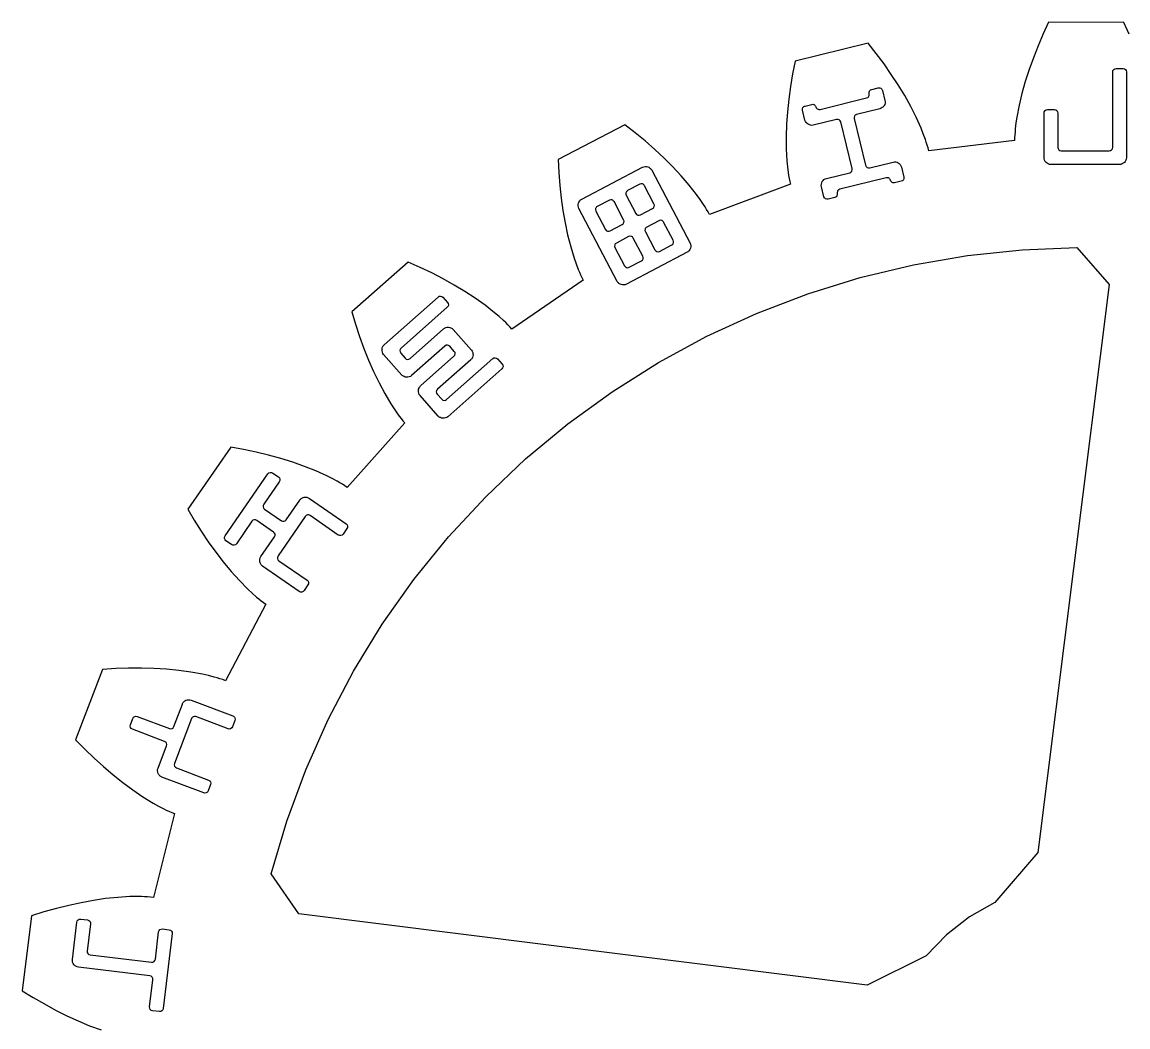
# Model space of a CAD drawing. Extents: x 6 to 255, y 30 to 363.
# Drawn here: x 88.79 to 132.1, y 156.84 to 196.2 of the extents above; entities that cross this region are included whole.
import ezdxf

# ---------------------------------------------------------------- set-up
doc = ezdxf.new("R2010")
doc.units = 0
doc.layers.add('Cut', color=7, linetype='CONTINUOUS')
doc.layers.add('Engrave', color=7, linetype='CONTINUOUS')

msp = doc.modelspace()

# ---------------------------------------------------------------- linework, layer by layer
at = {"layer": 'Cut', "color": 7}
for p, q in [((128.993838, 196.201855), (128.77963, 195.737361)), ((131.945382, 196.190129), (128.993817, 196.201855)), ((128.993817, 196.201855), (128.993838, 196.201855)), ((132.155983, 195.723831), (131.945382, 196.190129)), ((121.930773, 195.372531), (119.062183, 194.677594)), ((122.246447, 194.970721), (121.930773, 195.372531)), ((128.77963, 195.737361), (128.580754, 195.272416)), ((122.548144, 194.564401), (122.246447, 194.970721)), ((128.580754, 195.272416), (128.397662, 194.80702)), ((119.062183, 194.677594), (118.965226, 194.17567)), ((122.834056, 194.154023), (122.548144, 194.564401)), ((128.397662, 194.80702), (128.230804, 194.341173)), ((118.965226, 194.17567), (118.88315, 193.676452)), ((123.103731, 193.739586), (122.834056, 194.154023)), ((128.230804, 194.341173), (128.081986, 193.875777)), ((118.88315, 193.676452), (118.816858, 193.180841)), ((123.356724, 193.321091), (123.103731, 193.739586)), ((128.081986, 193.875777), (127.951207, 193.410381)), ((118.816858, 193.180841), (118.7668, 192.688838)), ((123.591677, 192.898987), (123.356724, 193.321091)), ((127.951207, 193.410381), (127.840269, 192.945887)), ((123.807237, 192.472374), (123.591677, 192.898987)), ((127.840269, 192.945887), (127.751428, 192.482295)), ((118.7668, 192.688838), (118.732979, 192.200894)), ((124.000701, 192.041703), (123.807237, 192.472374)), ((127.751428, 192.482295), (127.716704, 192.25095)), ((112.402303, 192.182406), (109.783549, 190.820942)), ((112.805465, 191.867632), (112.402303, 192.182406)), ((113.195552, 191.545192), (112.805465, 191.867632)), ((118.732979, 192.200894), (118.717647, 191.717911)), ((124.087737, 191.825239), (124.000701, 192.041703)), ((127.678828, 191.904609), (127.670701, 191.790064)), ((127.689195, 192.020056), (127.678828, 191.904609)), ((127.716704, 192.25095), (127.689195, 192.020056)), ((113.571205, 191.215085), (113.195552, 191.545192)), ((118.717647, 191.717911), (118.721249, 191.240338)), ((124.168459, 191.606521), (124.087737, 191.825239)), ((124.204989, 191.497388), (124.168459, 191.606521)), ((124.240164, 191.386901), (124.204989, 191.497388)), ((127.662989, 191.560522), (124.300593, 191.165478)), ((127.664836, 191.675068), (127.662989, 191.560522)), ((127.670701, 191.790064), (127.664836, 191.675068)), ((113.932427, 190.877312), (113.571205, 191.215085)), ((118.721249, 191.240338), (118.746052, 190.76908)), ((124.272182, 191.276415), (124.240164, 191.386901)), ((124.300593, 191.165478), (124.272182, 191.276415)), ((109.783549, 190.820942), (109.809705, 190.31045)), ((114.277868, 190.531873), (113.932427, 190.877312)), ((118.746052, 190.76908), (118.767687, 190.535931)), ((109.809705, 190.31045), (109.84984, 189.806271)), ((114.607522, 190.177865), (114.277868, 190.531873)), ((114.918689, 189.815289), (114.607522, 190.177865)), ((118.767687, 190.535931), (118.796098, 190.305488)), ((118.796098, 190.305488), (118.81323, 190.190943)), ((118.81323, 190.190943), (118.833064, 190.0773)), ((109.84984, 189.806271), (109.903956, 189.308856)), ((115.20956, 189.443694), (114.918689, 189.815289)), ((118.880416, 189.852719), (115.710131, 188.664877)), ((118.833064, 190.0773), (118.855161, 189.964558)), ((118.855161, 189.964558), (118.880416, 189.852719)), ((109.903956, 189.308856), (109.972503, 188.819108)), ((115.346203, 189.254289), (115.20956, 189.443694)), ((115.476081, 189.061276), (115.346203, 189.254289)), ((115.538314, 188.963867), (115.476081, 189.061276)), ((115.598293, 188.865106), (115.538314, 188.963867)), ((115.656016, 188.765443), (115.598293, 188.865106)), ((109.972503, 188.819108), (110.056833, 188.337478)), ((115.710131, 188.664877), (115.656016, 188.765443)), ((110.056833, 188.337478), (110.157398, 187.864866)), ((110.157398, 187.864866), (110.2751, 187.401725)), ((110.2751, 187.401725), (110.412193, 186.950309)), ((125.821298, 187.062597), (127.957969, 187.286275)), ((127.957969, 187.286275), (130.104564, 187.369704)), ((130.104564, 187.369704), (131.363207, 185.929772)), ((103.914767, 186.804648), (101.697823, 184.856029)), ((104.381516, 186.595401), (103.914767, 186.804648)), ((110.412193, 186.950309), (110.488857, 186.729336)), ((110.488857, 186.729336), (110.571835, 186.511971)), ((121.614696, 186.199), (123.704015, 186.699571)), ((123.704015, 186.699571), (125.821298, 187.062597)), ((104.836991, 186.37578), (104.381516, 186.595401)), ((105.28074, 186.144886), (104.836991, 186.37578)), ((110.571835, 186.511971), (110.61603, 186.405092)), ((110.61603, 186.405092), (110.662028, 186.299567)), ((110.662028, 186.299567), (110.710811, 186.195394)), ((105.712314, 185.90362), (105.28074, 186.144886)), ((106.13126, 185.650628), (105.712314, 185.90362)), ((110.762221, 186.093025), (107.968041, 184.180933)), ((110.710811, 186.195394), (110.762221, 186.093025)), ((119.562804, 185.563139), (121.614696, 186.199)), ((131.363207, 185.929772), (128.570378, 163.669234)), ((106.535325, 185.385912), (106.13126, 185.650628)), ((106.924057, 185.108568), (106.535325, 185.385912)), ((117.556912, 184.794244), (119.562804, 185.563139)), ((107.295201, 184.817245), (106.924057, 185.108568)), ((101.697823, 184.856029), (101.845288, 184.366281)), ((107.473783, 184.665721), (107.295201, 184.817245)), ((107.646052, 184.509687), (107.473783, 184.665721)), ((107.729931, 184.429866), (107.646052, 184.509687)), ((115.605586, 183.895922), (117.556912, 184.794244)), ((101.845288, 184.366281), (102.004479, 183.886454)), ((107.811556, 184.348692), (107.729931, 184.429866)), ((107.891377, 184.265714), (107.811556, 184.348692)), ((107.968041, 184.180933), (107.891377, 184.265714)), ((102.004479, 183.886454), (102.176296, 183.416548)), ((113.716944, 182.871781), (115.605586, 183.895922)), ((102.176296, 183.416548), (102.360741, 182.957465)), ((102.360741, 182.957465), (102.557362, 182.510108)), ((111.899553, 181.725879), (113.716944, 182.871781)), ((102.557362, 182.510108), (102.767962, 182.075378)), ((102.767962, 182.075378), (102.993445, 181.653725)), ((102.993445, 181.653725), (103.23426, 181.248308)), ((110.161084, 180.464079), (111.899553, 181.725879)), ((103.23426, 181.248308), (103.361883, 181.052138)), ((103.361883, 181.052138), (103.494467, 180.860929)), ((103.494467, 180.860929), (103.562563, 180.767579)), ((103.562563, 180.767579), (103.632913, 180.676033)), ((103.632913, 180.676033), (103.704617, 180.586742)), ((103.779026, 180.499255), (101.5242, 177.974302)), ((103.704617, 180.586742), (103.779026, 180.499255)), ((108.508747, 179.09089), (110.161084, 180.464079)), ((96.960434, 179.551778), (95.274275, 177.129194)), ((97.464162, 179.460232), (96.960434, 179.551778)), ((97.958871, 179.355608), (97.464162, 179.460232)), ((98.445011, 179.238357), (97.958871, 179.355608)), ((98.921681, 179.107126), (98.445011, 179.238357)), ((99.38843, 178.961465), (98.921681, 179.107126)), ((99.844355, 178.801372), (99.38843, 178.961465)), ((106.949761, 177.613078), (108.508747, 179.09089)), ((100.288556, 178.625045), (99.844355, 178.801372)), ((100.718777, 178.43113), (100.288556, 178.625045)), ((100.928024, 178.326957), (100.718777, 178.43113)), ((101.132763, 178.216921), (100.928024, 178.326957)), ((101.233328, 178.159197), (101.132763, 178.216921)), ((101.332089, 178.09967), (101.233328, 178.159197)), ((101.429497, 178.038339), (101.332089, 178.09967)), ((101.5242, 177.974302), (101.429497, 178.038339)), ((105.490889, 176.036053), (106.949761, 177.613078)), ((95.274275, 177.129194), (95.534933, 176.689503)), ((95.534933, 176.689503), (95.80461, 176.261086)), ((95.80461, 176.261086), (96.083306, 175.846198)), ((96.083306, 175.846198), (96.371924, 175.444389)), ((104.137993, 174.367483), (105.490889, 176.036053)), ((96.371924, 175.444389), (96.670463, 175.05701)), ((96.670463, 175.05701), (96.978923, 174.685414)), ((96.978923, 174.685414), (97.298657, 174.330054)), ((97.298657, 174.330054), (97.629665, 173.994085)), ((102.897388, 172.613229), (104.137993, 174.367483)), ((97.629665, 173.994085), (97.80013, 173.833992)), ((97.80013, 173.833992), (97.974654, 173.680213)), ((97.974654, 173.680213), (98.063494, 173.606255)), ((98.338131, 173.397007), (96.752989, 170.405755)), ((98.063494, 173.606255), (98.153236, 173.533649)), ((98.153236, 173.533649), (98.244781, 173.464201)), ((98.244781, 173.464201), (98.338131, 173.397007)), ((101.774034, 170.78231), (102.897388, 172.613229)), ((91.944348, 170.845399), (90.886835, 168.090003)), ((92.454841, 170.876966), (91.944348, 170.845399)), ((92.960373, 170.894099), (92.454841, 170.876966)), ((93.460493, 170.896408), (92.960373, 170.894099)), ((93.95475, 170.882877), (93.460493, 170.896408)), ((94.442695, 170.853565), (93.95475, 170.882877)), ((94.923874, 170.807116), (94.442695, 170.853565)), ((95.396937, 170.742177), (94.923874, 170.807116)), ((95.861431, 170.656942), (95.396937, 170.742177)), ((96.089619, 170.605534), (95.861431, 170.656942)), ((100.772891, 168.881493), (101.774034, 170.78231)), ((96.314651, 170.54781), (96.089619, 170.605534)), ((96.426039, 170.515792), (96.314651, 170.54781)), ((96.536075, 170.481968), (96.426039, 170.515792)), ((96.645208, 170.445441), (96.536075, 170.481968)), ((96.752989, 170.405755), (96.645208, 170.445441)), ((99.89847, 166.919343), (100.772891, 168.881493)), ((90.886835, 168.090003), (91.244901, 167.724722)), ((91.244901, 167.724722), (91.609281, 167.373871)), ((91.609281, 167.373871), (91.979523, 167.037449)), ((91.979523, 167.037449), (92.355628, 166.716813)), ((99.153926, 164.903982), (99.89847, 166.919343)), ((92.355628, 166.716813), (92.738046, 166.411961)), ((92.738046, 166.411961), (93.126778, 166.124697)), ((93.126778, 166.124697), (93.521823, 165.856372)), ((93.521823, 165.856372), (93.924084, 165.609244)), ((93.924084, 165.609244), (94.12792, 165.494697)), ((94.12792, 165.494697), (94.334011, 165.387369)), ((94.754311, 165.199317), (93.931299, 161.915388)), ((94.334011, 165.387369), (94.437733, 165.33641)), ((94.437733, 165.33641), (94.542808, 165.287705)), ((94.542808, 165.287705), (94.647883, 165.242157)), ((94.647883, 165.242157), (94.754311, 165.199317)), ((98.542868, 162.844425), (99.153926, 164.903982)), ((128.570378, 163.669234), (126.885571, 161.71295)), ((99.626988, 161.269203), (98.542868, 162.844425)), ((90.617157, 161.603839), (90.131918, 161.482079)), ((91.10014, 161.709364), (90.617157, 161.603839)), ((91.58132, 161.797303), (91.10014, 161.709364)), ((92.059343, 161.867654), (91.58132, 161.797303)), ((92.53466, 161.917711), (92.059343, 161.867654)), ((93.005468, 161.946121), (92.53466, 161.917711)), ((93.239519, 161.950623), (93.005468, 161.946121)), ((93.471766, 161.948314), (93.239519, 161.950623)), ((93.587213, 161.94425), (93.471766, 161.948314)), ((93.70266, 161.937485), (93.587213, 161.94425)), ((93.817205, 161.928018), (93.70266, 161.937485)), ((93.931299, 161.915388), (93.817205, 161.928018)), ((126.885571, 161.71295), (125.892996, 161.148792)), ((89.157383, 161.191656), (88.789846, 158.26309)), ((89.645327, 161.344533), (89.157383, 161.191656)), ((90.131918, 161.482079), (89.645327, 161.344533)), ((121.887073, 158.476374), (99.626988, 161.269203)), ((125.892996, 161.148792), (124.991518, 160.447992)), ((124.991518, 160.447992), (124.199623, 159.625432)), ((124.199623, 159.625432), (121.887073, 158.476374)), ((88.789846, 158.26309), (89.225027, 157.994315)), ((89.225027, 157.994315), (89.662463, 157.740872)), ((89.662463, 157.740872), (90.102605, 157.502762)), ((90.102605, 157.502762), (90.544551, 157.28134)), ((90.544551, 157.28134), (90.989202, 157.077051)), ((90.989202, 157.077051), (91.435207, 156.891253)), ((91.435207, 156.891253), (91.883015, 156.725298))]:
    msp.add_line(p, q, dxfattribs=at)
at = {"layer": 'Engrave', "color": 5}
for p, q in [((131.503629, 191.295402), (131.505481, 194.251292)), ((131.639915, 194.385579), (131.908634, 194.385418)), ((131.908634, 194.385418), (131.908526, 194.385391)), ((132.042749, 194.25093), (132.040897, 190.891984)), ((122.064145, 193.558013), (122.325074, 193.622243)), ((122.325074, 193.622243), (122.324992, 193.622224)), ((120.040945, 192.783231), (121.86744, 193.232834)), ((122.48757, 193.523887), (122.583916, 193.132494)), ((119.452871, 192.361773), (119.356526, 192.753166)), ((119.454863, 192.915744), (119.715793, 192.979975)), ((122.387227, 192.807323), (121.473976, 192.58252)), ((128.951754, 192.774825), (129.220473, 192.774663)), ((120.691267, 192.38983), (119.778015, 192.165024)), ((121.375638, 192.419942), (121.825244, 190.593444)), ((128.816258, 190.893875), (128.817317, 192.640535)), ((129.354691, 192.640205), (129.353897, 191.296616)), ((121.303449, 190.464988), (120.853842, 192.291489)), ((129.488168, 191.162176), (131.369191, 191.161118)), ((121.987823, 190.495079), (122.901075, 190.719885)), ((131.772011, 190.623418), (129.084837, 190.625006)), ((110.709408, 189.263336), (113.087615, 190.514352)), ((113.087615, 190.514352), (113.087607, 190.514333)), ((113.450531, 190.401623), (114.951748, 187.547775)), ((120.29186, 190.077607), (121.205111, 190.302413)), ((123.226234, 190.523194), (123.32258, 190.131801)), ((112.981073, 189.851047), (112.505429, 189.600846)), ((113.537838, 189.081218), (113.162535, 189.79468)), ((120.191461, 189.361046), (120.095118, 189.752442)), ((122.638161, 190.101705), (120.811663, 189.652098)), ((123.224245, 189.969223), (122.963315, 189.904992)), ((112.449072, 189.419379), (112.824379, 188.705917)), ((112.505429, 189.600846), (112.505437, 189.600838)), ((120.614971, 189.326939), (120.354042, 189.262709)), ((112.097904, 186.046568), (110.596685, 188.900415)), ((111.791966, 189.225537), (111.316322, 188.975334)), ((111.316322, 188.975334), (111.316333, 188.975331)), ((112.348732, 188.455711), (111.973431, 189.169173)), ((113.00584, 188.649555), (113.481479, 188.899756)), ((111.259969, 188.793869), (111.635272, 188.080407)), ((113.73168, 188.424125), (113.256038, 188.173922)), ((111.816734, 188.024046), (112.292376, 188.274249)), ((113.199679, 187.992455), (113.574986, 187.278992)), ((113.256038, 188.173922), (113.256046, 188.173914)), ((114.288445, 187.654296), (113.913142, 188.367758)), ((112.542579, 187.798613), (112.066937, 187.548407)), ((112.066937, 187.548407), (112.066945, 187.548404)), ((113.099344, 187.028786), (112.724041, 187.742249)), ((112.010578, 187.366948), (112.385885, 186.653486)), ((114.83903, 187.184856), (112.460825, 185.933843)), ((113.756445, 187.222631), (114.232086, 187.472834)), ((112.567346, 186.597124), (113.042985, 186.847325)), ((102.972354, 183.562406), (105.084226, 185.433516)), ((105.084226, 185.433516), (105.084192, 185.433532)), ((105.273856, 185.422067), (105.452058, 185.220936)), ((105.440625, 185.031283), (103.630452, 183.427474)), ((103.986856, 183.02522), (105.294207, 184.183526)), ((105.673543, 184.160587), (106.386344, 183.356063)), ((103.618993, 183.237813), (103.797192, 183.036679)), ((105.348902, 183.513953), (104.041553, 182.355647)), ((105.716768, 183.301358), (105.538566, 183.502489)), ((103.662223, 182.378554), (102.94942, 183.183076)), ((104.397989, 181.953398), (105.705341, 183.111702)), ((106.363391, 182.976722), (105.056043, 181.818416)), ((105.41245, 181.416164), (107.222628, 183.019971)), ((107.412292, 183.008506), (107.590494, 182.807375)), ((107.579062, 182.617722), (105.467192, 180.746615)), ((105.087861, 180.769544), (104.375055, 181.574068)), ((105.044586, 181.628754), (105.222788, 181.427623)), ((96.738675, 176.073007), (98.420219, 178.503996)), ((98.420219, 178.503996), (98.420213, 178.503872)), ((98.607144, 178.537937), (98.828143, 178.385071)), ((98.862197, 178.198138), (98.250729, 177.314141)), ((99.134713, 176.702673), (99.66975, 177.476172)), ((100.043607, 177.544426), (101.480098, 176.550789)), ((98.284781, 177.127208), (98.947777, 176.668605)), ((99.882425, 176.839063), (98.812352, 175.292068)), ((101.174351, 176.108789), (100.069353, 176.873128)), ((97.792159, 176.651272), (97.180688, 175.767273)), ((98.642088, 176.226735), (97.979089, 176.685335)), ((101.514153, 176.363856), (101.361287, 176.142857)), ((96.993755, 175.733205), (96.772753, 175.886074)), ((98.141104, 175.266303), (98.676142, 176.039802)), ((98.846431, 175.105135), (99.951426, 174.340796)), ((99.645676, 173.898796), (98.209182, 174.892434)), ((99.98548, 174.153862), (99.832612, 173.932864)), ((94.731673, 168.606166), (95.065109, 169.485586)), ((95.411636, 169.641576), (97.044848, 169.02234)), ((93.033561, 168.675268), (93.12883, 168.926529)), ((93.12883, 168.926529), (93.128827, 168.92654)), ((93.302092, 169.004499), (94.558408, 168.528162)), ((95.424741, 168.918184), (94.757872, 167.159343)), ((96.854324, 168.519806), (95.598006, 168.996144)), ((94.367887, 168.025663), (93.111571, 168.502)), ((97.122855, 168.849072), (97.027589, 168.597811)), ((94.112458, 166.972978), (94.445894, 167.852398)), ((94.835879, 166.986078), (96.092195, 166.50974)), ((95.901671, 166.007209), (94.268462, 166.626448)), ((96.170204, 166.336475), (96.074936, 166.085214)), ((90.758052, 159.480275), (90.935077, 160.947582)), ((90.935077, 160.947582), (90.935082, 160.947574)), ((91.084566, 161.064877), (91.351348, 161.032691)), ((91.468641, 160.883206), (91.339894, 159.816076)), ((94.285948, 160.67866), (94.55273, 160.646473)), ((94.00772, 159.494223), (94.136464, 160.561357)), ((94.670022, 160.496989), (94.315975, 157.562376)), ((91.457192, 159.666589), (93.858241, 159.376915)), ((93.793868, 158.843354), (90.992647, 159.181306)), ((93.782414, 157.626736), (93.911158, 158.693869)), ((94.166494, 157.445065), (93.899712, 157.477252))]:
    msp.add_line(p, q, dxfattribs=at)
for points in [[(131.505481, 194.251292), (131.505498, 194.28768), (131.518113, 194.319162), (131.543324, 194.345741)], [(131.543324, 194.345741), (131.568532, 194.372317), (131.600729, 194.385597), (131.639915, 194.385579)], [(131.908526, 194.385391), (131.947712, 194.385372), (131.979895, 194.372756), (132.005075, 194.347545)], [(132.005075, 194.347545), (132.03026, 194.322341), (132.042818, 194.290136), (132.042749, 194.25093)], [(122.324992, 193.622224), (122.363046, 193.631591), (122.397314, 193.627057), (122.427796, 193.608625)], [(122.427796, 193.608625), (122.458279, 193.590185), (122.478204, 193.561939), (122.48757, 193.523887)], [(121.86744, 193.232834), (121.900058, 193.24086), (121.922846, 193.253681), (121.935806, 193.271297)], [(121.935806, 193.271297), (121.949105, 193.287542), (121.958169, 193.306349), (121.962997, 193.327717)], [(121.962997, 193.327717), (121.966472, 193.348749), (121.967407, 193.371319), (121.965802, 193.395426)], [(121.965802, 193.395426), (121.964214, 193.419533), (121.965819, 193.442271), (121.970617, 193.463638)], [(121.970617, 193.463638), (121.974092, 193.484671), (121.982312, 193.50399), (121.995276, 193.521595)], [(121.995276, 193.521595), (122.008576, 193.537841), (122.031532, 193.54998), (122.064145, 193.558013)], [(119.356526, 192.753166), (119.34783, 192.7885), (119.35253, 192.822088), (119.370628, 192.85393)], [(119.370628, 192.85393), (119.388734, 192.885773), (119.416813, 192.906378), (119.454863, 192.915744)], [(119.715793, 192.979975), (119.748409, 192.988), (119.774377, 192.987912), (119.793697, 192.97971)], [(119.793697, 192.97971), (119.813346, 192.970132), (119.830271, 192.957002), (119.84447, 192.940319)], [(119.84447, 192.940319), (119.857311, 192.923297), (119.86861, 192.903738), (119.878366, 192.88164)], [(119.878366, 192.88164), (119.88805, 192.859508), (119.900029, 192.840116), (119.914304, 192.823463)], [(119.914304, 192.823463), (119.927146, 192.806442), (119.943224, 192.793824), (119.962541, 192.785612)], [(119.962541, 192.785612), (119.982192, 192.776034), (120.008327, 192.77524), (120.040945, 192.783231)], [(122.481588, 192.854348), (122.45401, 192.83171), (122.422556, 192.816035), (122.387227, 192.807323)], [(122.551118, 192.931998), (122.532677, 192.901516), (122.5095, 192.875633), (122.481588, 192.854348)], [(122.588123, 193.027592), (122.580873, 192.992653), (122.568538, 192.960788), (122.551118, 192.931998)], [(122.583916, 193.132494), (122.592612, 193.097158), (122.594014, 193.06219), (122.588123, 193.027592)], [(128.817317, 192.640535), (128.817334, 192.676924), (128.82995, 192.708408), (128.855163, 192.734986)], [(128.855163, 192.734986), (128.88037, 192.761563), (128.912567, 192.774842), (128.951754, 192.774825)], [(129.220473, 192.774663), (129.259658, 192.774646), (129.291839, 192.76203), (129.317017, 192.736817)], [(129.317017, 192.736817), (129.342201, 192.711613), (129.354759, 192.679409), (129.354691, 192.640205)], [(119.499869, 192.267402), (119.477229, 192.294982), (119.461564, 192.326439), (119.452871, 192.361773)], [(120.794068, 192.37623), (120.763584, 192.39467), (120.729317, 192.399203), (120.691267, 192.38983)], [(120.853842, 192.291489), (120.844476, 192.329543), (120.824551, 192.35779), (120.794068, 192.37623)], [(121.38974, 192.520708), (121.371634, 192.488865), (121.366933, 192.455276), (121.375638, 192.419942)], [(121.473976, 192.58252), (121.435921, 192.573154), (121.407843, 192.55255), (121.38974, 192.520708)], [(119.577019, 192.199912), (119.54687, 192.217004), (119.521154, 192.2395), (119.499869, 192.267402)], [(119.67261, 192.162907), (119.638003, 192.168816), (119.606139, 192.181151), (119.577019, 192.199912)], [(119.778015, 192.165024), (119.742679, 192.156328), (119.707544, 192.155622), (119.67261, 192.162907)], [(129.353897, 191.296616), (129.353879, 191.260229), (129.367154, 191.228729), (129.393722, 191.202118)], [(129.393722, 191.202118), (129.420291, 191.175509), (129.451773, 191.162195), (129.488168, 191.162176)], [(131.369191, 191.161118), (131.405577, 191.161098), (131.437073, 191.173678), (131.463682, 191.198855)], [(131.463682, 191.198855), (131.49029, 191.224029), (131.503606, 191.256212), (131.503629, 191.295402)], [(121.825244, 190.593444), (121.83394, 190.558108), (121.854378, 190.530708), (121.886556, 190.511246)], [(122.901075, 190.719885), (122.937767, 190.728916), (122.974093, 190.730654), (123.010054, 190.725098)], [(123.010054, 190.725098), (123.044654, 190.719206), (123.07635, 190.70755), (123.105142, 190.69013)], [(123.105142, 190.69013), (123.133933, 190.672721), (123.15897, 190.650057), (123.180255, 190.62214)], [(123.180255, 190.62214), (123.201882, 190.592872), (123.217208, 190.55989), (123.226234, 190.523194)], [(128.839303, 190.790995), (128.823922, 190.823195), (128.816241, 190.857488), (128.816258, 190.893875)], [(128.898044, 190.70699), (128.872868, 190.730797), (128.853288, 190.758798), (128.839303, 190.790995)], [(128.981983, 190.648157), (128.949802, 190.66218), (128.921823, 190.681791), (128.898044, 190.70699)], [(129.084837, 190.625006), (129.04845, 190.625025), (129.014165, 190.632742), (128.981983, 190.648157)], [(131.874892, 190.646463), (131.842694, 190.631082), (131.8084, 190.623401), (131.772011, 190.623418)], [(131.961003, 190.70519), (131.935797, 190.680006), (131.907093, 190.66043), (131.874892, 190.646463)], [(132.019836, 190.789127), (132.00442, 190.756946), (131.984809, 190.728968), (131.961003, 190.70519)], [(132.040897, 190.891984), (132.040879, 190.855596), (132.033859, 190.821311), (132.019836, 190.789127)], [(113.087607, 190.514333), (113.121052, 190.531919), (113.155896, 190.54234), (113.192139, 190.545596)], [(113.192139, 190.545596), (113.227147, 190.548189), (113.260715, 190.544503), (113.292845, 190.534537)], [(113.292845, 190.534537), (113.324979, 190.524553), (113.354733, 190.508576), (113.382107, 190.486605)], [(113.382107, 190.486605), (113.41013, 190.463394), (113.432938, 190.435067), (113.450531, 190.401623)], [(121.205111, 190.302413), (121.240445, 190.311109), (121.268012, 190.330866), (121.287812, 190.361684)], [(121.287812, 190.361684), (121.30761, 190.392501), (121.312822, 190.426936), (121.303449, 190.464988)], [(121.886556, 190.511246), (121.918733, 190.491779), (121.952489, 190.486391), (121.987823, 190.495079)], [(123.32258, 190.131801), (123.331946, 190.093747), (123.326734, 190.059312), (123.306943, 190.028497)], [(113.084131, 189.862556), (113.050107, 189.873122), (113.015754, 189.869285), (112.981073, 189.851047)], [(113.162535, 189.79468), (113.144285, 189.82936), (113.118151, 189.851985), (113.084131, 189.862556)], [(120.095118, 189.752442), (120.086422, 189.787776), (120.085716, 189.822911), (120.093001, 189.857846)], [(120.093001, 189.857846), (120.098893, 189.892447), (120.111061, 189.92499), (120.129506, 189.955475)], [(120.129506, 189.955475), (120.146915, 189.984265), (120.169412, 190.009983), (120.196996, 190.032627)], [(120.196996, 190.032627), (120.224909, 190.053904), (120.256531, 190.068897), (120.29186, 190.077607)], [(122.718102, 190.101925), (122.697424, 190.109791), (122.670777, 190.109718), (122.638161, 190.101705)], [(122.768878, 190.062536), (122.754679, 190.079222), (122.737753, 190.092352), (122.718102, 190.101925)], [(122.804816, 190.004359), (122.793686, 190.026122), (122.781707, 190.045514), (122.768878, 190.062536)], [(122.840755, 189.946183), (122.826556, 189.962869), (122.814576, 189.982261), (122.804816, 190.004359)], [(122.888988, 189.908326), (122.869665, 189.916546), (122.853587, 189.929165), (122.840755, 189.946183)], [(122.963315, 189.904992), (122.932057, 189.897302), (122.907282, 189.898413), (122.888988, 189.908326)], [(123.306943, 190.028497), (123.287143, 189.997679), (123.259577, 189.97792), (123.224245, 189.969223)], [(110.628141, 189.196864), (110.650114, 189.224236), (110.677203, 189.246393), (110.709408, 189.263336)], [(112.438542, 189.520579), (112.428629, 189.485316), (112.432139, 189.451582), (112.449072, 189.419379)], [(112.505437, 189.600838), (112.470757, 189.582589), (112.448459, 189.555836), (112.438542, 189.520579)], [(120.252775, 189.278848), (120.220598, 189.298314), (120.20016, 189.325714), (120.191461, 189.361046)], [(120.354042, 189.262709), (120.318706, 189.254013), (120.28495, 189.259392), (120.252775, 189.278848)], [(120.679265, 189.364375), (120.666301, 189.346753), (120.644869, 189.334275), (120.614971, 189.326939)], [(120.706454, 189.420792), (120.701621, 189.399424), (120.692558, 189.380618), (120.679265, 189.364375)], [(120.713333, 189.489507), (120.713509, 189.465064), (120.711216, 189.44216), (120.706454, 189.420792)], [(120.720186, 189.558222), (120.715352, 189.536852), (120.713068, 189.513947), (120.713333, 189.489507)], [(120.746874, 189.616679), (120.733909, 189.599075), (120.725013, 189.579589), (120.720186, 189.558222)], [(120.811663, 189.652098), (120.781765, 189.644743), (120.760168, 189.632936), (120.746874, 189.616679)], [(110.569229, 189.002205), (110.566636, 189.037213), (110.570622, 189.071727), (110.581188, 189.105747)], [(110.596685, 188.900415), (110.579751, 188.93262), (110.5706, 188.96655), (110.569229, 189.002205)], [(110.581188, 189.105747), (110.591172, 189.137882), (110.606823, 189.168254), (110.628141, 189.196864)], [(111.249438, 188.89507), (111.239525, 188.859808), (111.243035, 188.826075), (111.259969, 188.793869)], [(111.316333, 188.975331), (111.281653, 188.957082), (111.259355, 188.930328), (111.249438, 188.89507)], [(111.895027, 189.237047), (111.861003, 189.247612), (111.82665, 189.243776), (111.791966, 189.225537)], [(111.973431, 189.169173), (111.955182, 189.203853), (111.929047, 189.226477), (111.895027, 189.237047)], [(113.481479, 188.899756), (113.513684, 188.916689), (113.53569, 188.942497), (113.547495, 188.977181)], [(113.547495, 188.977181), (113.559296, 189.011857), (113.556077, 189.046536), (113.537838, 189.081218)], [(112.358389, 188.351671), (112.37019, 188.386348), (112.36697, 188.421027), (112.348732, 188.455711)], [(112.824379, 188.705917), (112.841312, 188.673712), (112.867739, 188.652032), (112.903661, 188.640877)], [(112.903661, 188.640877), (112.939576, 188.629729), (112.973635, 188.632622), (113.00584, 188.649555)], [(113.83474, 188.435634), (113.800717, 188.4462), (113.766363, 188.442363), (113.73168, 188.424125)], [(113.913142, 188.367758), (113.894892, 188.402438), (113.868759, 188.425063), (113.83474, 188.435634)], [(111.635272, 188.080407), (111.652206, 188.048202), (111.678633, 188.026522), (111.714555, 188.015367)], [(111.714555, 188.015367), (111.750469, 188.00422), (111.784529, 188.007112), (111.816734, 188.024046)], [(112.292376, 188.274249), (112.324581, 188.291182), (112.346585, 188.31699), (112.358389, 188.351671)], [(113.189149, 188.093655), (113.179236, 188.058391), (113.182746, 188.024658), (113.199679, 187.992455)], [(113.256046, 188.173914), (113.221366, 188.155665), (113.199067, 188.128912), (113.189149, 188.093655)], [(112.066945, 187.548404), (112.032265, 187.530155), (112.009966, 187.503403), (112.000048, 187.468148)], [(112.645639, 187.810122), (112.611614, 187.820688), (112.57726, 187.816851), (112.542579, 187.798613)], [(112.724041, 187.742249), (112.705791, 187.776928), (112.679658, 187.799553), (112.645639, 187.810122)], [(114.232086, 187.472834), (114.264291, 187.489767), (114.286297, 187.515576), (114.298102, 187.550259)], [(114.298102, 187.550259), (114.309903, 187.584934), (114.306684, 187.619612), (114.288445, 187.654296)], [(114.951748, 187.547775), (114.968681, 187.51557), (114.978456, 187.481967), (114.981071, 187.446966)], [(112.000048, 187.468148), (111.990135, 187.432885), (111.993645, 187.399151), (112.010578, 187.366948)], [(113.574986, 187.278992), (113.591919, 187.246787), (113.618346, 187.225107), (113.654268, 187.213952)], [(113.654268, 187.213952), (113.690181, 187.202805), (113.72424, 187.205697), (113.756445, 187.222631)], [(114.919323, 187.253185), (114.897999, 187.224575), (114.871235, 187.201798), (114.83903, 187.184856)], [(114.968133, 187.345281), (114.957568, 187.311257), (114.941297, 187.280559), (114.919323, 187.253185)], [(114.981071, 187.446966), (114.982483, 187.41131), (114.97817, 187.377416), (114.968133, 187.345281)], [(113.042985, 186.847325), (113.07519, 186.864258), (113.097196, 186.890066), (113.109001, 186.92475)], [(113.109001, 186.92475), (113.120802, 186.959424), (113.117583, 186.994103), (113.099344, 187.028786)], [(112.385885, 186.653486), (112.402818, 186.62128), (112.429245, 186.599601), (112.465167, 186.588446)], [(112.465167, 186.588446), (112.501082, 186.577298), (112.535141, 186.580191), (112.567346, 186.597124)], [(112.166233, 185.966278), (112.137623, 185.9876), (112.114846, 186.014363), (112.097904, 186.046568)], [(112.25735, 185.919325), (112.223979, 185.928656), (112.193607, 185.944307), (112.166233, 185.966278)], [(112.359035, 185.906387), (112.324029, 185.903794), (112.290134, 185.908107), (112.25735, 185.919325)], [(112.460825, 185.933843), (112.42862, 185.916909), (112.39469, 185.907757), (112.359035, 185.906387)], [(105.084192, 185.433532), (105.11352, 185.459524), (105.145967, 185.471443), (105.181532, 185.469287)], [(105.181532, 185.469287), (105.217094, 185.467135), (105.247868, 185.451395), (105.273856, 185.422067)], [(105.486279, 185.122215), (105.483086, 185.085723), (105.467868, 185.055413), (105.440625, 185.031283)], [(105.452058, 185.220936), (105.478052, 185.191606), (105.489459, 185.158699), (105.486279, 185.122215)], [(105.294207, 184.183526), (105.322491, 184.208587), (105.353844, 184.227017), (105.388267, 184.238816)], [(105.388267, 184.238816), (105.421655, 184.249646), (105.455137, 184.254065), (105.488713, 184.252072)], [(105.488713, 184.252072), (105.522301, 184.250043), (105.555005, 184.241621), (105.586826, 184.226804)], [(105.586826, 184.226804), (105.619578, 184.210947), (105.648483, 184.188874), (105.673543, 184.160587)], [(102.898485, 183.275386), (102.887619, 183.308762), (102.883262, 183.343231), (102.885414, 183.378793)], [(102.885414, 183.378793), (102.887443, 183.412379), (102.895398, 183.445607), (102.90928, 183.478475)], [(102.94942, 183.183076), (102.925288, 183.210312), (102.908309, 183.241082), (102.898485, 183.275386)], [(102.90928, 183.478475), (102.924096, 183.510297), (102.945121, 183.538274), (102.972354, 183.562406)], [(103.584623, 183.333579), (103.583389, 183.296969), (103.594845, 183.265047), (103.618993, 183.237813)], [(103.630452, 183.427474), (103.601122, 183.401479), (103.585846, 183.370181), (103.584623, 183.333579)], [(105.446245, 183.549709), (105.410683, 183.551861), (105.378235, 183.539942), (105.348902, 183.513953)], [(105.538566, 183.502489), (105.512573, 183.531817), (105.4818, 183.547557), (105.446245, 183.549709)], [(105.705341, 183.111702), (105.732577, 183.135832), (105.747793, 183.166143), (105.750989, 183.202636)], [(105.750989, 183.202636), (105.754182, 183.239126), (105.742775, 183.272033), (105.716768, 183.301358)], [(106.386344, 183.356063), (106.410474, 183.328825), (106.427972, 183.298519), (106.438837, 183.265144)], [(106.438837, 183.265144), (106.448662, 183.230836), (106.45256, 183.19689), (106.450532, 183.163303)], [(103.797192, 183.036679), (103.821324, 183.009443), (103.852159, 182.994691), (103.889698, 182.992422)], [(103.889698, 182.992422), (103.927234, 182.990164), (103.95962, 183.001097), (103.986856, 183.02522)], [(106.425079, 183.062227), (106.411197, 183.029355), (106.390634, 183.000854), (106.363391, 182.976722)], [(106.450532, 183.163303), (106.44838, 183.127742), (106.439895, 183.09405), (106.425079, 183.062227)], [(107.222628, 183.019971), (107.251956, 183.045965), (107.284403, 183.057884), (107.319968, 183.055726)], [(107.319968, 183.055726), (107.35553, 183.053574), (107.386305, 183.037834), (107.412292, 183.008506)], [(107.590494, 182.807375), (107.616489, 182.778045), (107.627895, 182.745139), (107.624713, 182.708657)], [(103.747723, 182.316872), (103.714853, 182.330754), (103.686353, 182.351315), (103.662223, 182.378554)], [(104.041553, 182.355647), (104.014315, 182.331517), (103.983547, 182.314535), (103.949248, 182.304701)], [(107.624713, 182.708657), (107.62152, 182.672167), (107.606303, 182.641855), (107.579062, 182.617722)], [(103.84741, 182.293007), (103.812776, 182.294065), (103.779547, 182.30202), (103.747723, 182.316872)], [(103.949248, 182.304701), (103.91586, 182.293871), (103.881913, 182.289973), (103.84741, 182.293007)], [(104.334915, 181.869467), (104.349732, 181.901291), (104.370757, 181.929268), (104.397989, 181.953398)], [(104.32412, 181.666375), (104.313255, 181.699754), (104.308898, 181.734223), (104.31105, 181.769783)], [(104.31105, 181.769783), (104.313078, 181.803369), (104.321034, 181.836597), (104.334915, 181.869467)], [(104.375055, 181.574068), (104.350924, 181.601304), (104.333945, 181.632073), (104.32412, 181.666375)], [(105.010217, 181.72452), (105.008982, 181.687913), (105.020438, 181.655991), (105.044586, 181.628754)], [(105.056043, 181.818416), (105.026714, 181.792423), (105.011439, 181.761125), (105.010217, 181.72452)], [(105.222788, 181.427623), (105.246918, 181.400387), (105.277753, 181.385635), (105.315292, 181.383367)], [(105.315292, 181.383367), (105.352827, 181.381109), (105.385213, 181.392041), (105.41245, 181.416164)], [(105.173361, 180.707864), (105.140491, 180.721746), (105.111991, 180.742306), (105.087861, 180.769544)], [(105.273049, 180.683999), (105.238415, 180.685057), (105.205186, 180.693012), (105.173361, 180.707864)], [(105.374887, 180.695667), (105.341498, 180.684837), (105.307552, 180.680947), (105.273049, 180.683999)], [(105.467192, 180.746615), (105.439956, 180.722485), (105.409187, 180.705502), (105.374887, 180.695667)], [(98.420213, 178.503872), (98.442507, 178.536102), (98.471178, 178.555412), (98.506227, 178.561802)], [(98.506227, 178.561802), (98.541275, 178.568188), (98.574914, 178.560232), (98.607144, 178.537937)], [(98.828143, 178.385071), (98.860372, 178.362777), (98.879282, 178.33353), (98.884872, 178.29733)], [(98.884872, 178.29733), (98.890463, 178.26113), (98.882905, 178.228066), (98.862197, 178.198138)], [(99.747924, 177.552282), (99.77775, 177.570787), (99.809209, 177.583069), (99.842301, 177.589128)], [(99.842301, 177.589128), (99.875406, 177.59516), (99.909174, 177.594808), (99.943607, 177.588069)], [(99.943607, 177.588069), (99.979194, 177.580467), (100.012527, 177.565919), (100.043607, 177.544426)], [(98.250729, 177.314141), (98.228435, 177.281913), (98.221053, 177.247875), (98.228583, 177.212028)], [(98.228583, 177.212028), (98.236115, 177.176182), (98.254848, 177.147909), (98.284781, 177.127208)], [(99.66975, 177.476172), (99.691247, 177.507248), (99.717305, 177.532618), (99.747924, 177.552282)], [(97.878172, 176.7092), (97.843122, 176.702815), (97.814451, 176.683506), (97.792159, 176.651272)], [(97.979089, 176.685335), (97.946861, 176.707629), (97.913222, 176.715584), (97.878172, 176.7092)], [(99.968436, 176.896994), (99.933387, 176.890608), (99.904717, 176.871298), (99.882425, 176.839063)], [(100.069353, 176.873128), (100.037125, 176.89542), (100.003486, 176.903375), (99.968436, 176.896994)], [(98.947777, 176.668605), (98.977704, 176.647904), (99.011167, 176.640928), (99.048165, 176.647677)], [(99.048165, 176.647677), (99.085159, 176.654432), (99.114008, 176.672765), (99.134713, 176.702673)], [(101.480098, 176.550789), (101.512328, 176.528495), (101.531238, 176.499248), (101.536828, 176.463048)], [(101.536828, 176.463048), (101.542419, 176.426846), (101.534861, 176.393782), (101.514153, 176.363856)], [(96.716556, 175.970894), (96.709024, 176.00674), (96.716397, 176.040777), (96.738675, 176.073007)], [(96.772753, 175.886074), (96.742827, 175.906775), (96.724095, 175.935048), (96.716556, 175.970894)], [(98.698817, 176.138992), (98.693225, 176.175194), (98.674316, 176.204442), (98.642088, 176.226735)], [(98.676142, 176.039802), (98.696843, 176.069728), (98.704401, 176.102791), (98.698817, 176.138992)], [(101.274737, 176.087861), (101.237743, 176.081105), (101.204281, 176.088081), (101.174351, 176.108789)], [(101.361287, 176.142857), (101.340586, 176.112931), (101.311736, 176.094599), (101.274737, 176.087861)], [(97.09414, 175.712277), (97.057144, 175.705521), (97.023682, 175.712497), (96.993755, 175.733205)], [(97.180688, 175.767273), (97.159987, 175.737347), (97.131138, 175.719015), (97.09414, 175.712277)], [(98.10038, 175.067257), (98.094347, 175.10036), (98.094171, 175.134527), (98.09985, 175.169759)], [(98.09985, 175.169759), (98.106659, 175.204196), (98.12041, 175.236377), (98.141104, 175.266303)], [(98.137718, 174.969946), (98.119207, 174.999768), (98.106761, 175.032205), (98.10038, 175.067257)], [(98.812352, 175.292068), (98.790058, 175.259838), (98.782685, 175.225801), (98.790233, 175.189955)], [(98.790233, 175.189955), (98.797765, 175.154109), (98.816497, 175.125836), (98.846431, 175.105135)], [(98.209182, 174.892434), (98.179255, 174.913135), (98.155434, 174.938972), (98.137718, 174.969946)], [(99.951426, 174.340796), (99.983656, 174.318504), (100.002565, 174.289257), (100.008155, 174.253055)], [(100.008155, 174.253055), (100.013747, 174.216853), (100.006188, 174.183789), (99.98548, 174.153862)], [(99.746064, 173.877868), (99.709063, 173.87113), (99.6756, 173.878106), (99.645676, 173.898796)], [(99.832612, 173.932864), (99.811911, 173.902938), (99.783062, 173.884606), (99.746064, 173.877868)], [(95.065109, 169.485586), (95.078497, 169.52092), (95.097693, 169.55181), (95.122698, 169.578256)], [(95.122698, 169.578256), (95.147198, 169.603388), (95.174788, 169.622863), (95.205468, 169.636681)], [(95.205468, 169.636681), (95.236149, 169.650493), (95.26902, 169.658236), (95.30408, 169.659912)], [(95.30408, 169.659912), (95.34045, 169.661147), (95.376302, 169.655035), (95.411636, 169.641576)], [(93.128827, 168.92654), (93.142726, 168.963183), (93.165916, 168.988817), (93.198397, 169.003441)], [(93.198397, 169.003441), (93.230886, 169.018064), (93.265451, 169.018416), (93.302092, 169.004499)], [(95.494313, 168.995085), (95.461822, 168.980463), (95.438632, 168.954829), (95.424741, 168.918184)], [(95.598006, 168.996144), (95.561365, 169.010043), (95.5268, 169.00969), (95.494313, 168.995085)], [(97.044848, 169.02234), (97.081489, 169.008441), (97.106874, 168.984596), (97.121003, 168.950805)], [(97.121003, 168.950805), (97.135132, 168.917009), (97.135749, 168.883098), (97.122855, 168.849072)], [(93.03663, 168.570829), (93.020702, 168.603812), (93.019679, 168.638625), (93.033561, 168.675268)], [(93.111571, 168.502), (93.077545, 168.514894), (93.052565, 168.537837), (93.03663, 168.570829)], [(94.558408, 168.528162), (94.592433, 168.515268), (94.626592, 168.516538), (94.660884, 168.531972)], [(94.660884, 168.531972), (94.695175, 168.547406), (94.718772, 168.572138), (94.731673, 168.606166)], [(96.9568, 168.523616), (96.922507, 168.508182), (96.888348, 168.506912), (96.854324, 168.519806)], [(97.027589, 168.597811), (97.014695, 168.563785), (96.991099, 168.539054), (96.9568, 168.523616)], [(94.444042, 167.95413), (94.429913, 167.987928), (94.404528, 168.011772), (94.367887, 168.025663)], [(94.445894, 167.852398), (94.458788, 167.886423), (94.45817, 167.920334), (94.444042, 167.95413)], [(94.09563, 166.869346), (94.093866, 166.904409), (94.099476, 166.938953), (94.112458, 166.972978)], [(94.120819, 166.76999), (94.107007, 166.800671), (94.098611, 166.83379), (94.09563, 166.869346)], [(94.180461, 166.684508), (94.155324, 166.709009), (94.135443, 166.737503), (94.120819, 166.76999)], [(94.757872, 167.159343), (94.743972, 167.1227), (94.744995, 167.087887), (94.760941, 167.054904)], [(94.760941, 167.054904), (94.776869, 167.021919), (94.801848, 166.998977), (94.835879, 166.986078)], [(94.268462, 166.626448), (94.234436, 166.639342), (94.205103, 166.658696), (94.180461, 166.684508)], [(96.092195, 166.50974), (96.128838, 166.495841), (96.154224, 166.471997), (96.168352, 166.438208)], [(96.168352, 166.438208), (96.182481, 166.40441), (96.183099, 166.370499), (96.170204, 166.336475)], [(96.004147, 166.011019), (95.969855, 165.995585), (95.935696, 165.994315), (95.901671, 166.007209)], [(96.074936, 166.085214), (96.062042, 166.051187), (96.038446, 166.026455), (96.004147, 166.011019)], [(90.935082, 160.947574), (90.939774, 160.986479), (90.956136, 161.016928), (90.984167, 161.038922)], [(90.984167, 161.038922), (91.012194, 161.060917), (91.04566, 161.069569), (91.084566, 161.064877)], [(91.351348, 161.032691), (91.390254, 161.027999), (91.420621, 161.010943), (91.442447, 160.981523)], [(91.442447, 160.981523), (91.464272, 160.952107), (91.473003, 160.919334), (91.468641, 160.883206)], [(94.185549, 160.652704), (94.213575, 160.6747), (94.247042, 160.683352), (94.285948, 160.67866)], [(94.136464, 160.561357), (94.141155, 160.600261), (94.157517, 160.63071), (94.185549, 160.652704)], [(94.55273, 160.646473), (94.591636, 160.641781), (94.622002, 160.624725), (94.643829, 160.595305)], [(94.643829, 160.595305), (94.665653, 160.565887), (94.674384, 160.533115), (94.670022, 160.496989)], [(91.339894, 159.816076), (91.335202, 159.777168), (91.344547, 159.743617), (91.367927, 159.715423)], [(90.766571, 159.375632), (90.756535, 159.409267), (90.753695, 159.444148), (90.758052, 159.480275)], [(91.367927, 159.715423), (91.391311, 159.687227), (91.421066, 159.670949), (91.457192, 159.666589)], [(93.858241, 159.376915), (93.894369, 159.372558), (93.927223, 159.38199), (93.956804, 159.40521)], [(93.956804, 159.40521), (93.986391, 159.428422), (94.003363, 159.458094), (94.00772, 159.494223)], [(90.814871, 159.285221), (90.7941, 159.311693), (90.778, 159.34183), (90.766571, 159.375632)], [(90.893286, 159.216554), (90.863003, 159.234306), (90.836865, 159.257195), (90.814871, 159.285221)], [(90.992647, 159.181306), (90.956518, 159.185663), (90.923397, 159.197412), (90.893286, 159.216554)], [(93.884964, 158.792186), (93.863139, 158.821604), (93.832774, 158.83866), (93.793868, 158.843354)], [(93.911158, 158.693869), (93.915514, 158.729996), (93.906783, 158.762768), (93.884964, 158.792186)], [(93.810447, 157.526083), (93.787064, 157.554279), (93.77772, 157.58783), (93.782414, 157.626736)], [(93.899712, 157.477252), (93.863584, 157.481609), (93.833829, 157.497886), (93.810447, 157.526083)], [(94.265059, 157.473362), (94.235471, 157.450151), (94.202616, 157.440719), (94.166494, 157.445065)], [(94.315975, 157.562376), (94.311619, 157.526248), (94.294646, 157.496577), (94.265059, 157.473362)]]:
    msp.add_open_spline(points, degree=3, dxfattribs=at)

doc.saveas('drawing.dxf')
